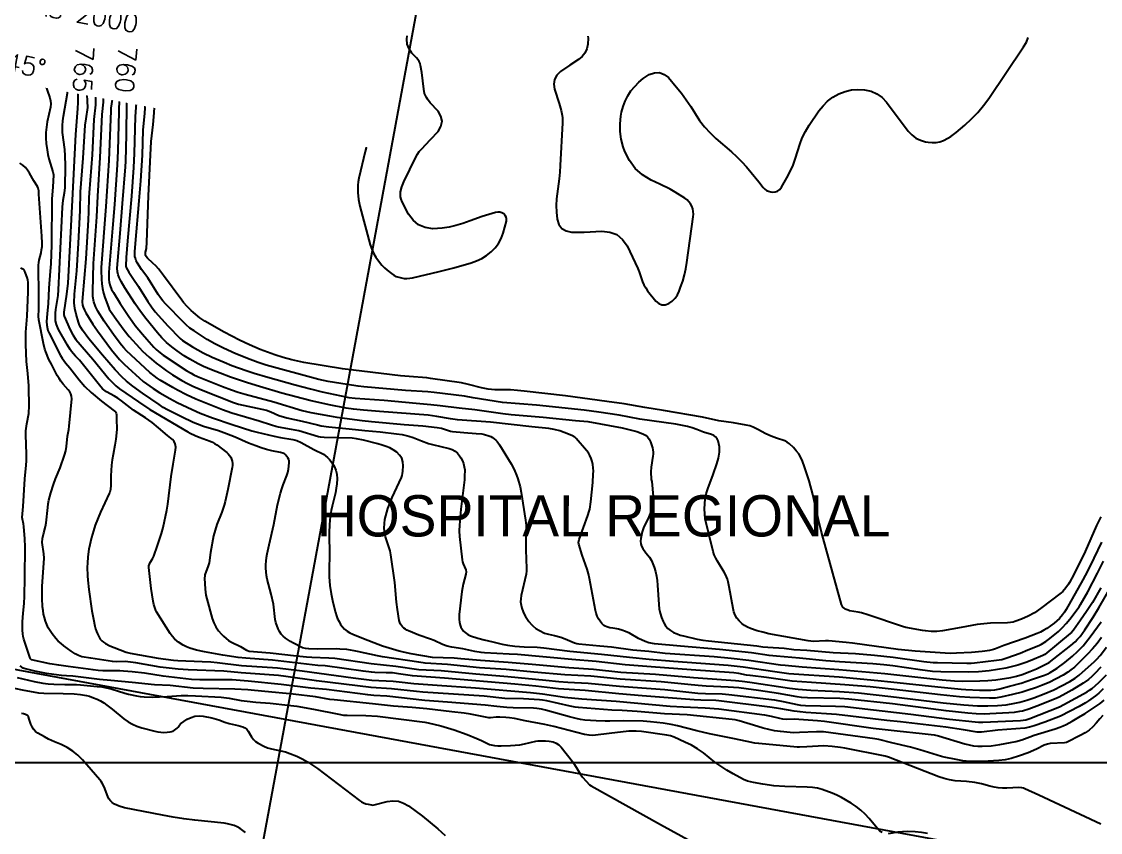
# Model space of a CAD drawing. Header units: centimetres. Extents: x 0 to 1311401, y -389375 to 85618.
# Drawn here: x 368922 to 380644, y -70840 to -62028 of the extents above; entities that cross this region are included whole.
import ezdxf

# ---------------------------------------------------------------- set-up
doc = ezdxf.new("R2010")
doc.units = ezdxf.units.CM
doc.header["$LTSCALE"] = 4
doc.linetypes.add('Contínua', pattern=[0])
for name, color, linetype in [('CANEVA', 252, 'Continuous'), ('CURVAS-INTERMEDIARIAS', 39, 'Continuous'), ('CURVAS-MESTRA', 34, 'Continuous'), ('LIMITE-L', 7, 'Continuous')]:
    doc.layers.add(name, color=color, linetype=linetype)
doc.layers.add('FOLHA', color=7, linetype='Continuous', lineweight=9)
doc.layers.add('textos', color=2, linetype='Continuous', lineweight=9)
doc.styles.add('EC_NOMES', font='GOTHIC.TTF')
doc.styles.add('Padrão', font='simplex.shx')
doc.styles.add('ROMANS', font='romans.shx')

msp = doc.modelspace()

# ---------------------------------------------------------------- linework, layer by layer
at = {"layer": 'CANEVA'}
msp.add_line((359448.449, -67330.225), (393383.191, -73597.854), dxfattribs=at)
at = {"layer": 'CURVAS-INTERMEDIARIAS'}
for points, elevation in [([(369040.538, -62169.053), (369057.823, -62229.821), (369081.53, -62320.134), (369094.953, -62380.858), (369113.372, -62493.546), (369120.972, -62530.757), (369130.553, -62567.502), (369174.012, -62702.327), (369228.4, -62856.776), (369236.826, -62889.406), (369239.017, -62923.033), (369236.799, -62956.991), (369201.838, -63117.801), (369192.456, -63176.443), (369186.78, -63235.272), (369186.7, -63294.364), (369190.335, -63353.646), (369199.258, -63421.779), (369208.139, -63471.48), (369219.898, -63520.577), (369262.172, -63660.99), (369266.01, -63676.486), (369267.761, -63692.245), (369262.233, -63827.367), (369252.821, -63955.752), (369245.947, -64453.691), (369239.265, -64659.484), (369234.492, -64739.104), (369219.482, -64927.265), (369209.594, -65092.412), (369199.809, -65204.329), (369194.83, -65289.121), (369196.407, -65329.202), (369203.779, -65367.263), (369208.616, -65383.875), (369222.019, -65415.844), (369344.082, -65657.466), (369361.616, -65688.028), (369397.948, -65735.613), (369448.178, -65791.197), (369548.286, -65920.34), (369610.133, -65993.029), (369678.919, -66059.206), (369788.888, -66154.556), (369852.955, -66200.189), (369940.969, -66270.251), (369949.868, -66283.033), (369955.032, -66301.004), (369954.616, -66370.422), (369957.299, -66435.022), (369956.531, -66460.856), (369947.468, -66567.545), (369936.863, -66633.136), (369917.671, -66731.944), (369907.979, -66789.961), (369900.344, -66848.205), (369895.801, -66906.767), (369893.308, -66965.535), (369891.401, -67067.881), (369887.182, -67114.158), (369880.619, -67144.203), (369875.504, -67158.673), (369781.038, -67361.144), (369723.428, -67502.681), (369702.542, -67561.163), (369681.004, -67636.4), (369654.589, -67762.85), (369642.296, -67846.636), (369637.362, -67914.065), (369636.556, -67959.311), (369638.384, -68051.207), (369641.144, -68100.517), (369651.969, -68198.738), (369685.965, -68431.057), (369702.176, -68521.841), (369717.947, -68598.06), (369725.494, -68627.213), (369734.663, -68655.764), (369746.278, -68683.419), (369763.555, -68717.897), (369777.671, -68739.092), (369793.853, -68758.205), (369813.138, -68774.183), (369834.482, -68788.067), (369881.207, -68810.937), (369929.315, -68830.707), (370058.976, -68880.56), (370100.707, -68891.561), (370408.127, -68947.226), (370572.716, -68968.422), (370619.422, -68972.133), (370885.071, -68981.347), (370977.192, -68986.21), (371046.063, -68992.606), (371313.442, -69025.429), (371701.487, -69052.881), (371969.688, -69085.481), (372524.392, -69158.592), (372726.955, -69183.863), (372958.098, -69195.633), (373024.284, -69202.029), (373182.485, -69220.881), (373437.966, -69240.642), (373854.286, -69269.475), (374450.681, -69319.182), (374582.071, -69333.061), (374819.63, -69368.809), (375009.986, -69388.612), (375382.085, -69415.207), (375970.183, -69466.371), (376110.917, -69475.317), (376349.681, -69486.822), (376499.347, -69497.286), (376995.697, -69562.477), (377065.329, -69575.622), (377158.941, -69599.57), (377190.537, -69605.193), (377238.669, -69608.701), (377323.65, -69607.056), (377366.945, -69608.495), (377570.46, -69623.392), (377646.008, -69630.352), (378175.067, -69706.885), (378435.742, -69738.035), (378708.146, -69766.151), (378836.349, -69781.043), (378886.059, -69791.318), (379172.191, -69877.297), (379218.534, -69889.009), (379265.27, -69897.934), (379312.618, -69902.666), (379360.371, -69904.604), (379456.044, -69899.613), (379503.509, -69893.451), (379550.785, -69885.46), (379726.635, -69850.46), (379791.4, -69834.206), (379820.172, -69824.338), (379875.956, -69800.02), (379923.885, -69782.349), (380152.919, -69714.007), (380204.68, -69696.659), (380238.874, -69683.333), (380271.915, -69667.362), (380336.21, -69631.643), (380409.009, -69589.063), (380477.588, -69546.503), (380641.365, -69438.207), (380685.109, -69404.561)], 76542.018), ([(380673.028, -69278.845), (380625.235, -69326.46), (380591.197, -69355.625), (380513.334, -69410.527), (380480.324, -69431.713), (380412.19, -69470.655), (380209.84, -69577.908), (380040.001, -69643.024), (379924.504, -69683.627), (379874.751, -69697.181), (379823.781, -69705.473), (379529.327, -69728.975), (379350.676, -69750.657), (379304.304, -69750.353), (379157.81, -69723.924), (378964.504, -69696.167), (378472.486, -69638.85), (378323.542, -69623.381), (377776.773, -69560.532), (377667.808, -69551.008), (377442.86, -69536.531), (377381.843, -69531.18), (377318.113, -69522.572), (377171.687, -69496.977), (377053.481, -69479.32), (376497.812, -69409.842), (376464.668, -69407.662), (376302.546, -69404.658), (376231.183, -69400.943), (375666.686, -69355.06), (375412.668, -69333.36), (375045.368, -69298.672), (374754.432, -69278.869), (374510.752, -69251.132), (374280.819, -69229.624), (373517.468, -69163.857), (373168.878, -69138.22), (373018.857, -69115.245), (372953.492, -69107.641), (372882.922, -69104.296), (372759.612, -69102.197), (372725.904, -69100.106), (372634.484, -69088.431), (372222.371, -69030.071), (372140.82, -69024.941), (371646.931, -68968.87), (371359.259, -68947.197), (371273.866, -68938.56), (371109.986, -68913.197), (370910.981, -68877.496), (370824.43, -68859.929), (370786.425, -68850.102), (370749.331, -68837.92), (370713.58, -68822.196), (370678.741, -68804.116), (370627.357, -68773.332), (370611.956, -68762.389), (370583.561, -68737.402), (370558.313, -68709.155), (370536.337, -68678.279), (370389.319, -68444.24), (370381.295, -68428.589), (370368.516, -68395.763), (370359.072, -68361.678), (370352.182, -68326.991), (370331.762, -68188.535), (370305.492, -67962.619), (370305.68, -67943.327), (370310.597, -67924.664), (370318.897, -67906.829), (370344.583, -67866.037), (370359.028, -67837.489), (370400.198, -67722.957), (370421.939, -67657.598), (370441.996, -67591.746), (370459.548, -67525.199), (370501.799, -67336.607), (370512.927, -67271.802), (370547.893, -66972.406), (370568.58, -66839.77), (370595.26, -66684.839), (370597.462, -66652.773), (370592.391, -66617.894), (370581.204, -66591.93), (370562.022, -66571.168), (370506.351, -66527.268), (370409.968, -66442.595), (370341.6, -66386.499), (370269.416, -66335.425), (370139.322, -66250.161), (370009.038, -66151.383), (369968.244, -66122.575), (369931.428, -66100.33), (369844.872, -66052.935), (369829.04, -66041.913), (369801.921, -66018.742), (369769.14, -65980.519), (369549.903, -65706.963), (369509.721, -65663.319), (369466.375, -65612.554), (369449.955, -65590.995), (369420.543, -65545.397), (369323.667, -65376.585), (369314.915, -65358.286), (369300.752, -65320.228), (369291.88, -65280.796), (369289.367, -65239.691), (369291.441, -65198.227), (369296.269, -65156.997), (369319.042, -65004.233), (369324.747, -64942.338), (369367.792, -64047.121), (369374.935, -63970.472), (369390.38, -63891.292), (369395.64, -63836.916), (369398.337, -63593.324), (369395.79, -63488.807), (369390.533, -63419.375), (369368.221, -63233.382), (369366.603, -63208.283), (369366.877, -63157.962), (369370.749, -63107.698), (369377.402, -63057.736), (369421.469, -62807.017), (369428.125, -62758.362), (369452.19, -62403.411), (369460.834, -62306.404), (369463.736, -62253.539), (369463.613, -62220.405), (369461.057, -62187.602), (369457.753, -62170.361)], 76442.354), ([(369575.739, -62170.731), (369575.37, -62187.544), (369571.218, -62246.239), (369548.128, -62436.941), (369542.281, -62518.035), (369533.106, -62722.07), (369533.414, -62908.621), (369531.484, -62973.452), (369508.264, -63256.602), (369473.559, -63968.002), (369423.083, -64870.472), (369411.515, -64991.82), (369380.301, -65185.845), (369380.721, -65211.007), (369385.885, -65229.089), (369450.722, -65379.862), (369479.568, -65434.396), (369512.184, -65483.007), (369695.056, -65698.29), (369871.176, -65909.529), (369907.712, -65948.881), (369946.836, -65987.221), (369987.053, -66020.737), (370192.53, -66162.145), (370316.468, -66242.714), (370727.015, -66486.741), (370754.195, -66501.511), (370807.281, -66525.829), (370852.901, -66544.36), (370971.513, -66587.753), (370996.338, -66599.088), (371020.152, -66612.273), (371042.553, -66627.732), (371150.78, -66710.507), (371167.862, -66726.178), (371182.758, -66743.423), (371194.382, -66763.012), (371203.831, -66784.176), (371209.599, -66806.727), (371212.952, -66829.451), (371212.695, -66852.41), (371210.004, -66875.537), (371162.645, -67113.405), (371134.608, -67242.819), (371124.054, -67282.291), (371098.217, -67359.845), (371045.078, -67495.113), (371023.93, -67554.632), (371009.122, -67616.041), (370974.871, -67799.786), (370960.495, -67909.335), (370949.757, -67944.375), (370914.166, -68039.729), (370911.616, -68051.836), (370910.371, -68076.629), (370917.25, -68198.242), (370925.392, -68260.394), (370934.004, -68301.237), (370994.579, -68515.743), (371012.081, -68562.941), (371033.982, -68607.556), (371062.484, -68648.262), (371095.378, -68686.364), (371116.531, -68707.318), (371143.449, -68731.303), (371171.781, -68753.228), (371202.266, -68772.054), (371299.534, -68820.384), (371364.874, -68860.11), (371376.982, -68864.85), (371396.042, -68868.988), (371624.428, -68887.84), (371907.829, -68921.22), (372018.558, -68932.226), (372074.827, -68935.686), (372259.582, -68941.422), (372326.032, -68947.32), (372721.171, -69005.727), (372989.98, -69034.649), (373239.634, -69068.232), (373481.739, -69082.057), (373857.081, -69118.422), (374207.052, -69146.625), (374617.805, -69186.835), (374758.372, -69199.095), (374856.318, -69205.621), (375077.093, -69216.51), (375419.925, -69251.431), (375564.779, -69262.983), (375910.076, -69287.08), (376270.171, -69325.879), (376354.016, -69330.226), (376534.464, -69335.025), (376605.163, -69340.147), (377101.61, -69400.258), (377195.401, -69416.213), (377348.356, -69450.139), (377385.935, -69456.512), (377438.44, -69459.439), (377766.806, -69466.392), (377865.397, -69472.663), (378584.616, -69555.737), (379005.514, -69608.402), (379283.315, -69639.015), (379319.547, -69641.318), (379367.943, -69641.146), (379775.45, -69623.97), (379804.505, -69621.35), (379833.18, -69616.065), (379877.749, -69600.946), (380198.038, -69476.031), (380246.106, -69451.514), (380499.521, -69311.095), (380527.303, -69294.345), (380553.712, -69275.486), (380625.615, -69212.349), (380711.529, -69127.354)], 76342.69), ([(369747.244, -62171.269), (369745.896, -62218.077), (369733.445, -62442.324), (369723.381, -62576.76), (369720.513, -62646.891), (369720.696, -62708.617), (369726.247, -62845.876), (369727.15, -62934.218), (369708.471, -63092.471), (369687.968, -63475.709), (369655.801, -63890.328), (369653.001, -63943.79), (369650.572, -64096.207), (369646.945, -64182.242), (369621.368, -64605.082), (369582.771, -65028.284), (369581.087, -65075.152), (369585.689, -65109.721), (369592.144, -65131.345), (369604.461, -65163.265), (369620.293, -65193.604), (369648.045, -65240.233), (369695.094, -65315.286), (369745.55, -65388.081), (369899.309, -65597.307), (369985.478, -65700.738), (370036.778, -65751.513), (370242.277, -65938.513), (370278.629, -65967.058), (370350.646, -66017.169), (370424.666, -66064.225), (370531.874, -66126.177), (370612.985, -66167.712), (370774.153, -66245.073), (370861.672, -66282.977), (370995.39, -66334.025), (371210.51, -66406.098), (371425.762, -66475.924), (371483.651, -66491.41), (371668.029, -66535.295), (371735.25, -66547.609), (371870.1, -66569.151), (371912.903, -66580.33), (371959.107, -66601.188), (372097.127, -66678.662), (372201.416, -66731.116), (372225.271, -66746.883), (372246.705, -66765.821), (372266.513, -66786.871), (372292.743, -66819.02), (372318.892, -66859.626), (372338.467, -66902.403), (372348.181, -66948.416), (372351.33, -66996.611), (372347.114, -67051.595), (372341.037, -67100.519), (372331.79, -67148.939), (372297.145, -67293.278), (372287.646, -67341.854), (372276.878, -67405.752), (372267.003, -67494.282), (372264.814, -67583.339), (372268.397, -67832.987), (372263.193, -67972.06), (372263.002, -68064.294), (372271.128, -68156.168), (372285.964, -68247.377), (372305.895, -68337.61), (372334.328, -68451.124), (372344.405, -68484.687), (372356.472, -68517.412), (372371.508, -68548.881), (372388.523, -68579.51), (372409.1, -68607.259), (372432.245, -68632.189), (372459.218, -68652.911), (372488.757, -68670.822), (372520.874, -68686.139), (372618.629, -68727.109), (372748.315, -68775.68), (372843.205, -68813.232), (373023.636, -68867.679), (373066.553, -68878.625), (373153.352, -68896.329), (373381.645, -68934.947), (373621.239, -68943.818), (373695.693, -68949.35), (373909.744, -68969.486), (374210.058, -68988.447), (374469.717, -69013.297), (374868.957, -69048.401), (375135.604, -69064.944), (375433.502, -69098.245), (375810.513, -69120.69), (376221.472, -69157.806), (376678.527, -69188.162), (376753.367, -69195.661), (376836.217, -69206.382), (377267.125, -69272.449), (377360.677, -69284.762), (377498.221, -69296.108), (377809.028, -69309.457), (378016.162, -69324.9), (378365.878, -69361.508), (378936.867, -69432.327), (379159.097, -69455.423), (379307.61, -69464.235), (379421.031, -69465.764), (379527.125, -69461.532), (379621.695, -69452.425), (379715.381, -69436.628), (379769.708, -69424.699), (379845.8, -69403.909), (379920.634, -69378.63), (380031.152, -69335.851), (380137.499, -69290.791), (380222.946, -69248.216), (380312.678, -69198.354), (380370.615, -69162.383), (380411.466, -69131.669), (380580.41, -68983.321), (380606.275, -68957.308), (380642.429, -68915.865), (380709.414, -68825.417)], 76143.362), ([(380657.18, -68722.082), (380610.217, -68785.833), (380559.679, -68846.714), (380505.198, -68904.089), (380395.376, -69012.297), (380362.06, -69043.146), (380323.12, -69074.761), (380290.184, -69098.617), (380238.489, -69131.028), (380164.693, -69171.326), (380086.109, -69209.777), (380005.602, -69243.991), (379950.884, -69264.179), (379848.454, -69298.783), (379795.444, -69314.988), (379688.116, -69342.86), (379560.736, -69371.853), (379499.786, -69379.964), (379438.245, -69381.894), (379225.32, -69374.534), (379112.348, -69366.783), (378906.949, -69345.346), (378404.874, -69286.405), (378141.308, -69258.674), (377867.104, -69235.475), (377506.356, -69212.609), (377294.561, -69195.737), (377014.312, -69156.919), (376837.562, -69136.486), (376797.028, -69130.256), (376716.479, -69114.761), (376660.481, -69107.256), (376197.575, -69074.39), (375764.387, -69039.046), (375480.244, -69018.846), (375166.886, -68982.547), (374901.193, -68962.106), (374311.18, -68907.973), (374219.313, -68901.738), (373952.235, -68888.136), (373916.214, -68884.189), (373846.293, -68873.16), (373717.372, -68846.186), (373598.886, -68827.901), (373546.084, -68815.989), (373497.129, -68799.103), (373406.738, -68756.23), (373366.059, -68738.602), (373240.211, -68695.483), (373127.38, -68649.6), (373109.388, -68640.997), (373092.214, -68631.146), (373076.282, -68619.406), (373061.161, -68606.397), (373048.426, -68591.498), (373037.837, -68575.465), (373030.466, -68557.705), (373025.249, -68538.813), (373005.533, -68417.504), (372996.026, -68336.513), (372976.262, -68124.488), (372935.152, -67825.109), (372926.457, -67780.054), (372920.201, -67758.011), (372877.328, -67629.233), (372869.415, -67597.174), (372864.045, -67564.844), (372862.51, -67532.109), (372865.108, -67481.498), (372870.567, -67439.869), (372878.225, -67398.736), (372889.19, -67358.357), (372902.351, -67318.484), (372948.855, -67199.768), (373048.98, -66984.599), (373056.377, -66962.219), (373061.071, -66939.107), (373063.966, -66915.53), (373067.715, -66855.179), (373063.676, -66812.677), (373052.183, -66773.663), (373029.537, -66739.887), (372999.436, -66709.598), (372960.003, -66683.575), (372922.085, -66662.352), (372882.173, -66645.18), (372840.919, -66630.72), (372793.202, -66617.011), (372637.137, -66576.876), (372562.129, -66561.725), (372512.538, -66555.86), (372211.255, -66549.936), (372170.337, -66546.443), (372150.226, -66542.505), (371935.355, -66477.644), (371856.049, -66460.138), (371712.072, -66434.621), (371685.078, -66428.388), (371638.354, -66414.569), (371503.496, -66369.696), (371208.018, -66283.886), (371104.625, -66249.02), (370868.581, -66155.133), (370816.829, -66132.927), (370714.749, -66085.3), (370614.679, -66033.594), (370565.548, -66006.085), (370427.337, -65924.106), (370393.819, -65902.824), (370361.458, -65879.831), (370315.227, -65842.326), (370111.291, -65655.483), (370063.309, -65607.865), (370032.204, -65572.972), (370008.237, -65543.329), (369928.824, -65438.44), (369818.123, -65283.513), (369749.817, -65176.926), (369724.316, -65126.396), (369706.974, -65072.518), (369697.535, -65016.563), (369695.806, -64988.281), (369695.574, -64959.85), (369705.258, -64657.032), (369740.027, -64149.306), (369750.193, -63927.394), (369776.62, -63506.484), (369799.13, -63037.916), (369812.561, -62905.389), (369813.605, -62859.731), (369811.183, -62645.172), (369833.476, -62171.539)], 76043.698), ([(369918.389, -62171.805), (369902.369, -62674.47), (369904.909, -62874.557), (369893.056, -62968.802), (369890.665, -62999.364), (369869.11, -63538.323), (369838.239, -64036.299), (369788.303, -64699.562), (369786.955, -64734.846), (369790.054, -64826.938), (369794.266, -64878.431), (369801.545, -64929.345), (369813.423, -64979.387), (369828.38, -65028.841), (369865.144, -65131.873), (369875.516, -65153.744), (369887.913, -65174.642), (369948.726, -65263.791), (370038.4, -65382.981), (370092.58, -65449.389), (370203.518, -65573.012), (370237.832, -65608.478), (370309.681, -65676.183), (370385.248, -65739.72), (370424.404, -65769.766), (370497.683, -65822.593), (370561.616, -65865.932), (370664.822, -65928.594), (370724.184, -65960.629), (370784.827, -65990.234), (370877.646, -66030.546), (371223.827, -66169.321), (371278.144, -66184.664), (371583.841, -66252.953), (371632.304, -66269.424), (371718.482, -66308.276), (371804.251, -66334.414), (371971.857, -66372.09), (372136.279, -66412.026), (372177.677, -66420.716), (372261.323, -66433.216), (372480.611, -66452.708), (372653.591, -66472.646), (372818.318, -66487.717), (372996.973, -66507.933), (373057.83, -66516.842), (373087.969, -66522.895), (373129.426, -66532.579), (373176.895, -66546.972), (373268.096, -66586.336), (373342.407, -66613.439), (373387.71, -66626.063), (373567.349, -66666.63), (373601.571, -66679.164), (373632.617, -66696.158), (373658.919, -66719.856), (373682.055, -66748.018), (373695.749, -66769.408), (373712.228, -66800.526), (373725.118, -66832.744), (373732.634, -66866.625), (373736.56, -66901.616), (373735.9, -66973.23), (373733.36, -67008.932), (373694.055, -67326.438), (373678.978, -67502.839), (373677.44, -67563.294), (373681.283, -67623.648), (373709.085, -67876.492), (373713.741, -67898.808), (373720.48, -67920.647), (373750.677, -67987.46), (373754.07, -68007.556), (373750.125, -68034.952), (373721.507, -68141.059), (373712.708, -68181.292), (373705.905, -68221.913), (373677.691, -68471.414), (373676.218, -68499.469), (373676.8, -68527.377), (373680.489, -68555.038), (373687.543, -68587.354), (373696.477, -68610.814), (373708.128, -68632.456), (373723.857, -68651.333), (373742.296, -68668.381), (373771.905, -68689.65), (373798.482, -68703.183), (373879.263, -68728.451), (373947.832, -68747.572), (374043.004, -68768.727), (374144.56, -68794.173), (374202.71, -68805.005), (374281.804, -68814.495), (374384.227, -68821.635), (374525.502, -68828.309), (374596.845, -68833.287), (374879.166, -68870.431), (375222.359, -68901.639), (375527.053, -68935.405), (375742.374, -68956.678), (376003.923, -68979.313), (376600.599, -69022.718), (376763.801, -69041.053), (377106.771, -69091.193), (377260.445, -69112.005), (377804.999, -69151.124), (378225.967, -69188.7), (378365.892, -69202.848), (378877.348, -69259.346), (379131.472, -69284.37), (379180.83, -69287.548), (379329.058, -69292.902), (379451.87, -69294.514), (379496.58, -69291.309), (379551.385, -69279.864), (379657.662, -69252.365), (379783.224, -69216.864), (379907.074, -69175.757), (380036.271, -69129.627), (380071.453, -69115.399), (380097.034, -69102.884), (380146.723, -69075.079), (380175.144, -69056.187), (380258.611, -68992.013), (380342.077, -68923.339), (380394.987, -68874.582), (380455.72, -68811.236), (380482.836, -68780.204), (380533.538, -68715.198), (380651.239, -68552.643)], 75944.034), ([(370210.645, -62172.721), (370204.137, -62243.22), (370198.984, -62453.957), (370193.915, -62571.945), (370157.258, -63058.231), (370145.763, -63460.959), (370138.912, -63614.931), (370115.468, -63925.363), (370073.076, -64411.036), (370059.691, -64591.773), (370054.673, -64681.494), (370058.598, -64702.55), (370088.584, -64752.449), (370129.842, -64816.389), (370192.872, -64906.374), (370295.556, -65070.796), (370333.983, -65127.231), (370375.347, -65181.542), (370441.768, -65259.535), (370510.252, -65333.328), (370644.637, -65471.914), (370671.205, -65494.608), (370778.273, -65561.926), (370896.224, -65627.058), (370994.775, -65674.642), (371122.09, -65731.004), (371208.331, -65765.56), (371362.429, -65818.974), (371450.359, -65848.227), (371597.556, -65893.242), (371895.566, -65976.59), (372063.035, -66020.879), (372189.46, -66050.776), (372393.255, -66095.987), (372479.436, -66112.817), (372547.22, -66120.38), (372861.079, -66143.545), (373207.806, -66175.7), (373370.359, -66188.99), (373470.136, -66202.007), (373675.505, -66225.688), (373846.256, -66242.499), (374150.967, -66286.271), (374240.173, -66297.092), (374591.219, -66326.224), (374939.639, -66364.529), (375075.513, -66375.972), (375448.212, -66441.738), (375607.159, -66484.645), (375671.559, -66507.131), (375699.877, -66522.435), (375724.072, -66541.68), (375742.06, -66566.823), (375755.906, -66595.894), (375776.422, -66661.729), (375781.683, -66684.005), (375784.85, -66706.42), (375784.865, -66729.055), (375782.785, -66751.839), (375762.411, -66871.206), (375759.43, -66920.6), (375763.981, -67003.676), (375769.544, -67026.017), (375786.105, -67190.8), (375787.154, -67233.571), (375784.021, -67275.721), (375774.637, -67316.93), (375761.071, -67357.508), (375730.538, -67429.645), (375702.192, -67482.868), (375679.831, -67530.021), (375665.142, -67573.553), (375649.941, -67647.407), (375647.907, -67675.429), (375650.005, -67702.644), (375658.306, -67728.653), (375670.741, -67753.845), (375704.175, -67801.644), (375745.41, -67849.628), (375757.372, -67866.624), (375767.052, -67885.003), (375794.028, -67958.275), (375808.4, -68005.685), (375820.117, -68053.639), (375827.844, -68102.397), (375832.931, -68151.68), (375845.984, -68363.935), (375851.576, -68411.356), (375860.591, -68457.919), (375874.741, -68503.181), (375892.303, -68547.582), (375899.411, -68562.983), (375919.301, -68595.663), (375943.027, -68624.359), (375972.54, -68647.079), (376005.901, -68665.809), (376045.609, -68682.497), (376079.558, -68695.132), (376114.433, -68704.898), (376264.377, -68739.646), (376324.521, -68751.322), (376385.254, -68759.691), (376909.673, -68813.992), (376977.976, -68823.192), (377029.534, -68828.175), (377206.705, -68838.651), (377313.796, -68850.971), (377452.619, -68859.341), (377741.094, -68883.413), (377982.778, -68897.433), (378188.146, -68914.536), (378393.027, -68937.023), (378727.08, -68983.529), (378826.102, -68992.625), (378875.773, -68994.766), (379194.095, -69000.512), (379241.276, -68999.892), (379276.526, -68997.038), (379514.221, -68969.386), (379571.915, -68959.641), (379628.15, -68943.585), (379771.592, -68891.775), (379855.881, -68857.773), (379973.246, -68808.323), (380005.548, -68793.218), (380051.598, -68765.967), (380094.782, -68734.366), (380188.771, -68656.295), (380232.442, -68614.811), (380273.368, -68570.691), (380310.961, -68523.706), (380411.782, -68387.79), (380429.007, -68362.026), (380506.333, -68224.972), (380613.72, -68021.735), (380678.64, -67892.424)], 75645.041), ([(380655.795, -67685.059), (380571.093, -67859.03), (380505.037, -68001.905), (380453.683, -68096.01), (380271.519, -68417.119), (380253.594, -68446.514), (380233.904, -68474.762), (380200.283, -68513.795), (380171.042, -68540.968), (380141.711, -68565.276), (380063.214, -68622.686), (380029.274, -68643.853), (379994.026, -68662.67), (379957.376, -68678.593), (379826.075, -68729.088), (379593.948, -68810.115), (379503.473, -68845.234), (379483.262, -68851.606), (379440.379, -68861.878), (379386.743, -68872.15), (379359.663, -68875.551), (379244.068, -68883.977), (379082.127, -68893.219), (379014.667, -68894.38), (378958.534, -68892.982), (378632.403, -68872.172), (378447.769, -68850.851), (377951.517, -68785.242), (377883.127, -68777.719), (377689.717, -68759.966), (377657.554, -68759.549), (377524.644, -68763.886), (377495.962, -68763.007), (377467.439, -68759.675), (377040.114, -68680.901), (376976.253, -68665.65), (376913.056, -68647.897), (376841.895, -68624.213), (376808.103, -68609.297), (376776.304, -68591.383), (376747.504, -68568.976), (376718.56, -68541.202), (376695.312, -68510.739), (376675.863, -68478.415), (376662.125, -68443.273), (376652.197, -68406.261), (376609.44, -68170.074), (376598.004, -68115.442), (376590.687, -68088.713), (376581.63, -68062.685), (376569.984, -68037.721), (376556.607, -68013.46), (376482.096, -67892.125), (376463.719, -67858.944), (376448.045, -67824.621), (376436.661, -67788.637), (376349.145, -67432.84), (376343.67, -67322.331), (376344.645, -67267.559), (376349.932, -67213.472), (376361.689, -67160.408), (376377.758, -67108.029), (376435.828, -66952.317), (376476.873, -66833.525), (376493.558, -66772.655), (376504.198, -66707.75), (376505.603, -66677.807), (376504.424, -66648.137), (376499.371, -66618.866), (376490.354, -66585.762), (376478.307, -66562.254), (376462.855, -66542.262), (376442.308, -66527.572), (376418.366, -66516.4), (376331.71, -66490.341), (376257.718, -66460.418), (376208.113, -66442.5), (376157.249, -66428.544), (376119.876, -66420.284), (376030.144, -66404.795), (375640.816, -66350.705), (375413.911, -66305.837), (375194.665, -66271.464), (375033.557, -66251.61), (374516.051, -66198.19), (374147.656, -66167.344), (373828.063, -66118.431), (373733.334, -66099.05), (373405.651, -66060.247), (373334.75, -66053.588), (373095.003, -66036.327), (372639.739, -65999.126), (372580.113, -65992.116), (372460.948, -65973.614), (372254.216, -65938.978), (372153.506, -65918.726), (371581.243, -65761.19), (371494.048, -65733.775), (371405.479, -65700.846), (371250.028, -65637.858), (371115.713, -65577.639), (371023.633, -65530.856), (370939.457, -65483.14), (370796.154, -65390.704), (370751.711, -65358.83), (370709.921, -65323.565), (370683.774, -65298.152), (370487.775, -65096.812), (370458.654, -65064.728), (370431.852, -65030.68), (370406.886, -64995.198), (370292.33, -64813.238), (370226.697, -64723.239), (370181.034, -64653.904), (370167.447, -64628.368), (370158.36, -64600.906), (370154.267, -64582.242), (370151.995, -64562.333), (370152.086, -64532.097), (370158.874, -64439.926), (370200.857, -63975.178), (370217.413, -63760.698), (370234.439, -63480.631), (370245.134, -63206.905), (370261.388, -63023.038), (370297.832, -62513.707), (370299.728, -62334.323), (370301.854, -62283.027), (370311.637, -62173.038)], 75545.377), ([(380648.428, -67410.52), (380602.858, -67505.197), (380478.06, -67787.392), (380354.421, -68037.957), (380309.744, -68122.856), (380297.348, -68143.33), (380268.981, -68183.931), (380236.506, -68220.986), (380218.291, -68237.517), (379994.446, -68407.316), (379928.107, -68452.234), (379858.696, -68491.559), (379785.204, -68522.579), (379715.271, -68547.446), (379695.656, -68553.614), (379665.496, -68560.023), (379634.813, -68562.737), (379449.675, -68567.198), (379376.393, -68572.443), (379303.628, -68582.405), (379131.951, -68614.182), (378927.986, -68648.692), (378866.23, -68655.681), (378804.081, -68655.908), (378741.992, -68650.592), (378711.161, -68646.205), (378530.52, -68613.804), (378492.765, -68602.625), (378117.987, -68473.984), (378047.182, -68453.852), (378011.181, -68446.291), (377919.024, -68430.871), (377902.767, -68426.429), (377871.735, -68413.086), (377858.402, -68403.621), (377847.067, -68392.558), (377838.731, -68379.089), (377832.394, -68364.014), (377615.057, -67576.752), (377582.188, -67444.461), (377518.136, -67169.263), (377478.088, -67017.727), (377429.109, -66868.838), (377406.764, -66807.144), (377388.478, -66766.004), (377366.711, -66727.14), (377339.718, -66691.709), (377309.254, -66658.555), (377265.114, -66616.866), (377241.185, -66598.592), (377213.983, -66585.693), (377125.309, -66556.464), (377066.699, -66534.623), (377010.432, -66507.284), (376923.349, -66460.056), (376870.441, -66435.487), (376833.886, -66422.583), (376796.125, -66413.795), (376656.814, -66390.446), (376498.784, -66368.86), (376319.011, -66328.248), (375896.241, -66253.67), (375694.83, -66222.714), (375467.995, -66182.622), (375280.559, -66155.625), (374832.809, -66096.288), (374381.89, -66043.136), (374309.132, -66036.438), (374236.191, -66031.884), (374064.391, -66028.653), (373990.729, -66023.065), (373918.054, -66010.098), (373777.655, -65972.836), (373702.166, -65955.843), (373366.999, -65905.817), (373326.574, -65901.411), (373135.303, -65886.668), (373039.873, -65877.059), (372408.526, -65803.961), (371987.384, -65733.576), (371859.388, -65705.325), (371765.475, -65679.385), (371672.87, -65648.994), (371513.745, -65590.476), (371398.718, -65542.049), (371291.696, -65490.56), (371124.747, -65402.189), (370914.07, -65282.461), (370859.95, -65246.844), (370788.795, -65189.706), (370766.066, -65169.546), (370722.438, -65126.4), (370681.649, -65080.557), (370662.398, -65056.66), (370463.162, -64787.355), (370408.918, -64717.287), (370379.809, -64683.989), (370348.382, -64652.867), (370291.332, -64600.301), (370274.786, -64580.573), (370269.685, -64569.121), (370268.473, -64549.073), (370270.027, -64533.742), (370278.351, -64496.138), (370281.754, -64425.143), (370299.837, -63920.73), (370330.875, -63331.53), (370352.829, -63147.966), (370363.34, -63020.433), (370389.252, -62611.043), (370394.218, -62489.935), (370392.75, -62409.425), (370394.177, -62353.41), (370410.33, -62173.347)], 75445.713), ([(371770.374, -62177.611), (371932.543, -62274.951), (372056.833, -62358.444), (372237.456, -62486.09), (372308.769, -62541.058), (372376.7, -62599.627), (372439.566, -62663.616), (372499.039, -62731.214), (372734.102, -63021.812), (372753.688, -63052.844), (372765.526, -63087.574), (372767.622, -63105.697), (372767.442, -63123.572), (372763.881, -63141.097), (372758.053, -63158.385), (372705.204, -63280.176), (372685.598, -63333.209), (372669.12, -63387.307), (372654.713, -63442.101), (372587.897, -63730.222), (372580.849, -63768.436), (372576.139, -63806.829), (372574.918, -63845.492), (372576.044, -63884.334), (372582.467, -63962.212), (372588.537, -63999.312), (372597.133, -64035.906), (372710.646, -64453.048), (372726.561, -64500.277), (372745.959, -64545.768), (372770.581, -64588.656), (372798.685, -64629.816), (372836.99, -64676.539), (372864.264, -64705.343), (372893.893, -64731.713), (372940.435, -64767.593), (372965.978, -64783.651), (372992.575, -64797.3), (373020.731, -64807.335), (373049.921, -64814.956), (373079.899, -64818.749), (373109.831, -64820.051), (373139.685, -64817.599), (373169.485, -64812.644), (373460.282, -64745.291), (373617.504, -64705.847), (373807.669, -64650.029), (373866.082, -64628.051), (373922.185, -64601.786), (373974.783, -64569.095), (374025.072, -64532.117), (374068.421, -64488.537), (374105.45, -64440.931), (374133.002, -64387.288), (374154.238, -64329.599), (374189.447, -64196.31), (374190.97, -64173.636), (374187.642, -64152.691), (374177.015, -64134.34), (374161.53, -64117.706), (374140.491, -64106.614), (374118.746, -64099.73), (374095.955, -64099.169), (374072.446, -64102.824), (373926.164, -64148.555), (373797.618, -64192.362), (373715.166, -64222.569), (373641.466, -64245.828), (373566.789, -64263.839), (373490.647, -64273.978), (373389.305, -64279.148), (373308.022, -64265.707), (373235.713, -64237.372), (373176.855, -64186.691), (373126.98, -64121.119), (373057.285, -63985.674), (373047.099, -63959.884), (373040.399, -63933.552), (373038.941, -63906.435), (373040.978, -63878.778), (373054.603, -63823.83), (373075.818, -63771.357), (373207.632, -63501.829), (373224.822, -63470.818), (373243.96, -63441.222), (373266.033, -63413.738), (373365.268, -63311.38), (373448.654, -63222.289), (373478.844, -63167.319), (373491.635, -63112.439), (373478.34, -63057.666), (373447.658, -63002.977), (373360.977, -62910.438), (373332.863, -62872.793), (373320.368, -62852.81), (373309.98, -62831.848), (373301.424, -62810.292), (373291.669, -62764.778), (373271.39, -62580.123), (373258.427, -62507.361), (373251.242, -62484.254), (373241.776, -62462.358), (373228.893, -62442.283), (373213.716, -62423.436), (373163.483, -62370.557), (373131.783, -62323.737), (373111.126, -62274.253), (373107.033, -62220.796), (373111.861, -62181.816)], 75346.049), ([(375075.566, -62187.972), (375079.329, -62210.321), (375074.296, -62274.498), (375062.823, -62324.767), (375043.378, -62370.178), (375011.953, -62408.299), (374972.556, -62441.563), (374880.281, -62500.694), (374777.301, -62571.419), (374739.322, -62611.877), (374713.832, -62656.547), (374707.061, -62707.532), (374712.758, -62762.725), (374761.549, -62917.629), (374783.318, -62995.118), (374794.439, -63047.503), (374797.824, -63073.901), (374799.012, -63100.502), (374798.739, -63127.218), (374774.693, -63591.54), (374769.757, -63664.684), (374763.311, -63737.672), (374735.852, -63956.471), (374731.649, -64028.12), (374733.437, -64099.871), (374739.797, -64176.501), (374760.584, -64232.251), (374791.913, -64276.196), (374839.08, -64302.431), (374896.799, -64316.861), (375036.685, -64315.526), (375228.367, -64305.048), (375314.138, -64315.538), (375390.024, -64342.943), (375451.051, -64395.707), (375502.188, -64465.363), (375618.591, -64713.268), (375632.85, -64748.394), (375669.251, -64855.91), (375684.319, -64890.111), (375703.246, -64922.35), (375724.748, -64953.27), (375814.397, -65067.377), (375845.776, -65092.287), (375879.133, -65106.758), (375915.474, -65105.565), (375953.796, -65093.924), (375990.507, -65066.914), (376022.478, -65035.938), (376047.359, -64999.01), (376067.488, -64958.124), (376083.275, -64915.119), (376105.214, -64848.905), (376124.286, -64781.969), (376139.058, -64713.955), (376150.96, -64645.229), (376220.328, -64151.677), (376221.988, -64122.055), (376220.465, -64092.879), (376214.15, -64064.348), (376204.643, -64036.252), (376190.485, -64010.296), (376173.693, -63986.58), (376152.971, -63966.202), (376129.627, -63948.056), (376022.316, -63880.734), (375968.313, -63849.699), (375856.952, -63793.77), (375762.12, -63750.249), (375669.273, -63692.854), (375588.975, -63623.984), (375527.496, -63537.884), (375478.578, -63440.299), (375460.049, -63388.128), (375438.159, -63306.248), (375425.101, -63223.689), (375425.265, -63140.106), (375434.252, -63055.831), (375442.351, -63012.916), (375458.394, -62951.349), (375479.663, -62892.056), (375508.769, -62836.206), (375543.099, -62782.629), (375584.032, -62733.585), (375628.217, -62688.061), (375677.269, -62647.844), (375740.181, -62604.583), (375797.448, -62585.404), (375852.247, -62581.954), (375903.329, -62602.081), (375951.934, -62637.926), (376035.422, -62736.281), (376091.403, -62805.94), (376144.794, -62877.442), (376194.273, -62951.688), (376241.151, -63027.774), (376289.567, -63102.341), (376342.541, -63173.137), (376402.341, -63238.252), (376466.699, -63299.597), (376633.954, -63443.656), (376691.783, -63496.285), (376747.563, -63550.898), (376800.272, -63608.48), (376850.943, -63668.038), (376932.877, -63770.139), (376979.879, -63831.623), (376996.929, -63849.438), (377015.945, -63863.855), (377037.91, -63873.172), (377061.84, -63879.092), (377078.139, -63880.997), (377108.829, -63878.852), (377136.43, -63870.602), (377159.385, -63853.213), (377179.26, -63829.722), (377236.78, -63728.294), (377272.71, -63658.543), (377304.754, -63587.222), (377330.975, -63513.57), (377376.465, -63363.633), (377404.498, -63291.096), (377439.868, -63221.849), (377480.128, -63154.773), (377584.78, -62999.324), (377630.081, -62942.706), (377680.433, -62891.996), (377738.343, -62850.132), (377801.296, -62814.165), (377869.286, -62789.122), (377938.543, -62771.863), (378009.699, -62766.276), (378082.113, -62768.472), (378152.803, -62785.602), (378216.42, -62812.382), (378271.567, -62853.905), (378321.069, -62905.25), (378554.252, -63217.716), (378593.589, -63259.461), (378637.338, -63294.105), (378687.736, -63318.099), (378742.546, -63335.002), (378772.154, -63340.521), (378815.344, -63344.394), (378857.863, -63343.004), (378899.379, -63333.716), (378940.215, -63319.164), (378985.704, -63296.208), (379018.051, -63277.189), (379048.751, -63255.617), (379078.358, -63232.332), (379170.543, -63153.603), (379242.435, -63087.018), (379310.434, -63016.926), (379372.577, -62941.608), (379430.824, -62862.803), (379810.062, -62303.931), (379839.961, -62250.59), (379860.098, -62202.971)], 75346.049), ([(369996.735, -62598.799), (369982.089, -62868.4), (369967.287, -63432.475), (369961.163, -63585.203), (369930.941, -64015.901), (369908.763, -64271.899), (369870.634, -64751.447), (369868.572, -64807.994), (369868.978, -64826.869), (369873.385, -64864.19), (369883.506, -64900.315), (369899.968, -64938.99), (369919.541, -64973.71), (369994.471, -65090.743), (370088.886, -65235.294), (370122.957, -65284.914), (370157.797, -65330.865), (370235.693, -65424.761), (370283.848, -65481.371), (370360.784, -65567.296), (370383.932, -65591.172), (370408.569, -65613.509), (370461.738, -65653.45), (370718.735, -65823.317), (370764.128, -65850.927), (370793.919, -65866.595), (370834.93, -65884.841), (371106.758, -65993.668), (371201.607, -66030.29), (371275.96, -66056.398), (371351.411, -66079.029), (371662.495, -66162.319), (371972.02, -66253.997), (372065.916, -66275.586), (372269.693, -66313.213), (372349.294, -66326.709), (372429.213, -66338.095), (372624.448, -66363.695), (372724.037, -66374.872), (373078.131, -66406.817), (373281.903, -66422.743), (373437.649, -66438.04), (373483.423, -66447.234), (373529.062, -66460.731), (373582.692, -66479.352), (373604.624, -66484.457), (373728.463, -66495.654), (373861.962, -66503.274), (373923.188, -66510.021), (373953.205, -66516.731), (373998.589, -66530.232), (374019.357, -66538.729), (374039, -66549.036), (374056.958, -66562.052), (374073.811, -66576.871), (374089.124, -66593.614), (374116.759, -66629.407), (374240.613, -66835.27), (374262.265, -66874.538), (374282.039, -66914.646), (374299.016, -66956.021), (374314.133, -66998.238), (374340.088, -67084.284), (374351.54, -67144.432), (374398.951, -67446.677), (374404.956, -67503.498), (374405.684, -67532.041), (374402.664, -67646.616), (374401.741, -67776.559), (374404.049, -67864.866), (374409.817, -67978.338), (374409.147, -67997.004), (374403.68, -68034.011), (374351.004, -68266.589), (374346.025, -68301.233), (374344.753, -68335.72), (374349.021, -68369.954), (374356.997, -68404.031), (374371.269, -68444.187), (374382.708, -68469.995), (374396.447, -68494.657), (374432.189, -68546.532), (374461.034, -68580.389), (374476.541, -68596.409), (374510.547, -68624.703), (374548.619, -68647.231), (374603.782, -68673.139), (374645.836, -68686.835), (374711.277, -68700.391), (374782.218, -68719.179), (374828.178, -68735.654), (374930.524, -68780.361), (374954.109, -68786.774), (374978.278, -68790.579), (375205.36, -68813.964), (375333.031, -68823.345), (375563.49, -68854.407), (375738.119, -68872.218), (375916.077, -68892.427), (376449.068, -68929.177), (376631.324, -68945.975), (376823.576, -68967.254), (377166.904, -69017.378), (377217.803, -69023.627), (377402.27, -69039.373), (377802.949, -69069.594), (378303.056, -69111.977), (378694.174, -69157.854), (378924.881, -69180.874), (379057.649, -69191.794), (379143.259, -69195.363), (379333.631, -69193.846), (379420.991, -69190.187), (379508.015, -69181.49), (379670.33, -69155.352), (379732.156, -69141.454), (379792.727, -69122.936), (379878.955, -69090.234), (379948.604, -69060.977), (380044.478, -69016.658), (380086.417, -68992.895), (380138.648, -68955.384), (380321.284, -68807.973), (380368.146, -68769.248), (380396.677, -68741.802), (380423.644, -68710.702), (380475.636, -68638.931), (380565.048, -68501.079), (380628.631, -68399.088), (380780.388, -68136.213)], 75844.37), ([(380669.772, -69569.361), (380636.684, -69605.897), (380599.2, -69652.071), (380562.605, -69691.568), (380523.141, -69727.444), (380479.356, -69757.911), (380432.689, -69784.774), (380273.929, -69862.507), (380255.24, -69867.113), (380098.871, -69874.779), (380069.124, -69879.339), (380031.347, -69893.351), (379951.375, -69934.819), (379860.684, -69976.598), (379766.305, -70009.203), (379675.987, -70035.13), (379608.681, -70050.275), (379540.366, -70059.468), (379365.497, -70069.454), (379292.618, -70070.709), (379219.996, -70068.374), (379147.741, -70060.653), (379075.745, -70049.332), (378946.867, -70023.826), (378917.987, -70016.283), (378681.946, -69943.671), (378580.885, -69915.002), (378376.339, -69866.885), (378236.689, -69830.451), (378191.879, -69821.637), (377636.707, -69748.318), (377605.492, -69746.444), (377558.59, -69746.376), (377375.729, -69755.848), (377313.467, -69757.453), (377272.067, -69755.635), (377167.006, -69743.791), (377104.557, -69734.669), (377042.601, -69723.205), (376981.404, -69708.234), (376920.703, -69690.911), (376719.38, -69627.812), (376674.544, -69617.22), (376644.767, -69612.501), (376154.01, -69562.684), (375908.078, -69549.713), (375610.092, -69525.669), (375448.979, -69516.05), (375334.148, -69510.956), (374973.221, -69483.628), (374936.93, -69478.952), (374882.954, -69469.114), (374630.417, -69409.489), (374581.24, -69401.267), (374548.209, -69397.711), (374376.652, -69388.666), (374174.059, -69383.426), (373949.443, -69358.481), (373282.974, -69316.851), (373212.47, -69310.458), (372941.428, -69278.478), (372722.411, -69266.85), (372126.36, -69191.798), (371795.292, -69146.3), (371712.2, -69136.456), (371307.406, -69107.005), (371119.125, -69089.521), (370733.966, -69075.028), (370622.525, -69066.729), (370428.79, -69043.159), (370163.996, -68997.161), (370078.049, -68985.159), (370047.149, -68983.394), (369952.848, -68986.166), (369910.852, -68983.73), (369674.235, -68947.984), (369578.711, -68930.493), (369539.379, -68918.191), (369502.941, -68899.218), (369461.029, -68868.785), (369382.479, -68811.629), (369351.199, -68786.899), (369321.509, -68760.528), (369294.2, -68731.697), (369254.74, -68683.484), (369232.151, -68650.934), (369211.932, -68617.129), (369195.286, -68581.43), (369181.022, -68544.468), (369170.092, -68506.248), (369161.138, -68467.642), (369155.145, -68428.478), (369151.131, -68388.92), (369145.989, -68294.83), (369145.162, -68252.333), (369147.728, -68167.328), (369167.17, -67861.336), (369165.124, -67812.432), (369146.599, -67688.85), (369150.624, -67646.317), (369162.97, -67583.035), (369180.895, -67516.059), (369190.05, -67475.051), (369206.937, -67309.484), (369212.36, -67268.821), (369219.384, -67228.484), (369228.83, -67188.644), (369239.888, -67149.133), (369268.978, -67057.971), (369291.659, -66998.167), (369340.659, -66879.872), (369390.326, -66738.926), (369402.978, -66694.074), (369410.055, -66648.02), (369421.489, -66533.377), (369435.077, -66460.523), (369439.799, -66423.764), (369467.387, -66126.564), (369466.29, -66100.405), (369458.59, -66075.369), (369445.723, -66052.074), (369429.419, -66031.043), (369373.433, -65967.828), (369350.257, -65937.855), (369329.083, -65906.479), (369310.381, -65873.572), (369247.005, -65751.649), (369218.979, -65702.446), (369185.076, -65616.96), (369175.707, -65587.845), (369161.278, -65528.343), (369110.921, -65268.88), (369106.8, -65228.694), (369109.003, -65156.241), (369109.337, -64954.637), (369106.825, -64735.794), (369107.601, -64675.128), (369109.977, -64648.212), (369114.452, -64621.573), (369133.447, -64542.268), (369140.103, -64507.711), (369144.421, -64472.864), (369145.643, -64437.769), (369143.288, -64361.951), (369109.386, -63903.487), (369108.887, -63867.01), (369103.34, -63839.259), (369096.096, -63822.07), (369056.021, -63758.916), (369008.844, -63676.106), (368987.444, -63644.414), (368963.249, -63615.459), (368934.875, -63590.577), (368903.706, -63568.432)], 76641.682), ([(378271.367, -70842.62), (378251.904, -70828.424), (378199.483, -70772.03), (378132.732, -70690.5), (378089.077, -70642.343), (378042.387, -70597.72), (377991.162, -70558.391), (377936.912, -70522.598), (377830.332, -70462.079), (377779.992, -70436.778), (377728.35, -70414.247), (377621.762, -70373.906), (377568.748, -70358.641), (377541.601, -70353.952), (377514.142, -70350.735), (377458.706, -70347.266), (377214.497, -70341.1), (377094.735, -70333.788), (376975.913, -70317.213), (376873.503, -70298.643), (376810.902, -70282.986), (376766.575, -70264.097), (376652.878, -70203.257), (376584.625, -70163.823), (376518.303, -70121.564), (376454.868, -70075.085), (376331.124, -69976.897), (376267.263, -69932.396), (376199.841, -69893.512), (376130.033, -69858.382), (376012.522, -69805.412), (375972.901, -69791.162), (375931.622, -69782.159), (375657.744, -69745.288), (375599.278, -69739.891), (375560.234, -69738.984), (375521.265, -69741.506), (375305.78, -69764.969), (375159.365, -69783.706), (375124.717, -69785.608), (375090.005, -69784.345), (375038.715, -69775.875), (374703.654, -69690.873), (374606.6, -69668.599), (374393.657, -69627.648), (374279.311, -69603.853), (374222.024, -69595.259), (374183.6, -69591.486), (374120.427, -69588.149), (374078.336, -69588.696), (374017.339, -69593.22), (373998.469, -69593.161), (373799.263, -69556.743), (373732.653, -69546.001), (373598.846, -69528.362), (373323.92, -69498.533), (373166.621, -69484.237), (372964.286, -69469.589), (372733.616, -69442.41), (372317.553, -69400.115), (372273.188, -69394.597), (372115.938, -69368.016), (371872.565, -69339.545), (371564.812, -69307.302), (371379.049, -69292.482), (371238.944, -69283.642), (370896.162, -69275.779), (370785.365, -69270.792), (370538.44, -69244.381), (370367.387, -69237.386), (370122.755, -69211.125), (369893.682, -69190.941), (369769.126, -69178.415), (369479.475, -69143.424), (369410.895, -69140.224), (369357.255, -69135.425), (369191.33, -69111.752), (369066.21, -69087.132), (368949.399, -69059.943), (368938.096, -69054.582), (368906.539, -69028.058)], 76841.011), ([(368873.867, -69157.325), (369058.533, -69199.703), (369151.948, -69217.807), (369212.503, -69225.495), (369273.268, -69230.901), (369393.581, -69233.967), (369517.293, -69233.668), (369562.313, -69235.314), (369742.431, -69252.821), (369794.538, -69259.496), (369846.248, -69268.763), (369897.332, -69280.874), (370043.951, -69327.372), (370085.415, -69338.831), (370169.638, -69356.546), (370212.247, -69362.52), (370254.978, -69366.845), (370340.921, -69368.884), (370502.441, -69364.166), (370656.848, -69353.959), (370728.39, -69352.264), (370810.43, -69354.636), (371091.386, -69370.194), (371178.418, -69380.826), (371307.246, -69405.451), (371371.682, -69415.122), (371469.005, -69425.071), (371622.159, -69436.625), (371814.142, -69457.114), (371911.507, -69469.411), (372093.598, -69499.891), (372370.005, -69556.324), (372421.83, -69564.639), (372461.065, -69567.092), (372663.996, -69570.995), (372789.821, -69578.242), (373304.875, -69641.983), (373338.405, -69647.669), (373477.591, -69683.653), (373621.572, -69725.944), (373762.546, -69777.38), (373868.664, -69819.986), (373920.733, -69842.292), (374005.965, -69883.301), (374023.153, -69889.394), (374059.099, -69896.266), (374096.058, -69898.593), (374133.096, -69898.623), (374234.466, -69895.545), (374285.595, -69892.32), (374336.423, -69886.88), (374386.777, -69878.14), (374510.962, -69849.489), (374536.873, -69845.448), (374563.029, -69843.488), (374613.887, -69843.375), (374656.003, -69847.353), (374697.057, -69857.52), (374729.758, -69871.039), (374759.408, -69889.286), (374784.079, -69913.859), (374906.796, -70069.627), (374930.229, -70102.383), (374999.58, -70213.572), (375016.838, -70238.054), (375056.1, -70283.382), (375093.72, -70321.364), (375110.042, -70333.52), (375863.767, -70755.405), (376314.558, -71000.54)], 76940.675), ([(368789.736, -69260.761), (368929.771, -69289.514), (369106.38, -69323.004), (369163.622, -69328.165), (369375.547, -69331.611), (369494.382, -69333.573), (369561.006, -69340.01), (369626.622, -69350.974), (369658.64, -69359.796), (369705.196, -69375.895), (369743.09, -69392.086), (369779.8, -69410.41), (369814.737, -69431.913), (369848.501, -69455.541), (369906.761, -69500.73), (370034.323, -69604.154), (370079.042, -69636.727), (370125.97, -69665.026), (370176.216, -69686.884), (370228.683, -69704.449), (370368.5, -69741.137), (370401.978, -69747.98), (370435.642, -69752.342), (370469.583, -69753.007), (370503.708, -69751.191), (370536.412, -69747.634), (370553.624, -69744.103), (370569.972, -69738.619), (370585.026, -69730.201), (370612.94, -69707.637), (370624.935, -69694.934), (370639.193, -69672.99), (370650.695, -69660.267), (370722.674, -69610.937), (370763.76, -69590.036), (370806.237, -69576.142), (370850.796, -69572.767), (370896.756, -69576.401), (370989.986, -69596.438), (371066.016, -69618.345), (371131.128, -69641.803), (371178.38, -69656.825), (371275.495, -69676.9), (371326.341, -69692.929), (371349.121, -69704.637), (371369.205, -69719.251), (371385.208, -69738.24), (371421.114, -69802.672), (371440.635, -69828.899), (371464.715, -69851.012), (371491.825, -69870.39), (371552.963, -69902.854), (371594.779, -69920.256), (371638.278, -69932.821), (371740.876, -69953.006), (371789.39, -69965.088), (371836.785, -69981.038), (371912.302, -70012.418), (371971.621, -70041.343), (372029.381, -70072.889), (372084.811, -70108.383), (372138.681, -70146.508), (372594.145, -70493.319), (372615.617, -70507.44), (372638.048, -70519.448), (372661.907, -70528.273), (372686.713, -70534.993), (372723.116, -70542.193), (372737.789, -70543.464), (372752.385, -70541.538), (372894.436, -70505.161), (372956.336, -70498.107), (373016.174, -70501.609), (373072.903, -70520.965), (373127.56, -70550.874), (373278.828, -70665.375), (373362.349, -70732.277), (373443.764, -70801.739), (373523.762, -70872.895)], 77040.339), ([(371355.797, -70841.25), (371327.426, -70817.727), (371297.392, -70797.007), (371264.861, -70780.479), (371230.657, -70766.753), (371158.814, -70747.636), (371122.237, -70741.215), (370804.553, -70707.046), (370686.669, -70691.537), (370569.264, -70672.721), (370452.185, -70651.705), (370039.164, -70571.59), (369983.599, -70556.311), (369931.04, -70532.708), (369907.936, -70516.664), (369887.756, -70498.069), (369871.953, -70475.64), (369859.056, -70450.647), (369818.248, -70346.301), (369798.238, -70306.21), (369785.669, -70287.724), (369771.832, -70270.016), (369584.11, -70053.168), (369532.714, -70001.595), (369477.395, -69955.46), (369416.206, -69917.453), (369351.108, -69884.865), (369279.019, -69854.24), (369216.248, -69825.184), (369172.112, -69802.124), (369100.045, -69761.175), (369074.329, -69741.882), (369052.279, -69719.688), (369035.76, -69693.124), (369022.909, -69663.659), (369005.773, -69608.279), (368995.732, -69584.067), (368985.88, -69570.622), (368966.353, -69559.192), (368944.198, -69551.785), (368921.201, -69547.731)], 77140.003), ([(378765.643, -70852.091), (378699.946, -70839.866), (378632.926, -70832.94), (378545.552, -70831.073), (378493.79, -70832.955), (378442.274, -70838.278), (378338.997, -70855.354)], 76841.011)]:
    msp.add_lwpolyline(points, dxfattribs=dict(at, elevation=elevation))
at = {"layer": 'CURVAS-MESTRA'}
for points, elevation in [([(380649.642, -69044.563), (380583.482, -69114.63), (380549.972, -69147.136), (380514.232, -69177.173), (380457.179, -69217.796), (380332.971, -69293.763), (380268.545, -69331.069), (380194.147, -69370.668), (380146.87, -69392.22), (379954.519, -69469.039), (379865.769, -69501.843), (379797.586, -69520.911), (379764.049, -69527.609), (379706.889, -69536.217), (379649.3, -69541.056), (379441.757, -69551.696), (379382.541, -69553.438), (379293.695, -69551.258), (379205.051, -69544.696), (378966.845, -69519.47), (378384.752, -69443.479), (377912.136, -69392.016), (377811.014, -69385.076), (377461.223, -69378.341), (377397.232, -69374.549), (377349.58, -69368.17), (377146.593, -69331.753), (376927.687, -69296.694), (376793.854, -69278.259), (376713.697, -69269.312), (376597.907, -69261.507), (376360.513, -69249.668), (376274.313, -69243.973), (376159.605, -69233.439), (375872.228, -69203.094), (375426.745, -69174.449), (375105.906, -69141.998), (374824.916, -69127.995), (374488.041, -69098.572), (374186.213, -69068.001), (373898.119, -69050.314), (373549.555, -69015.043), (373308.751, -68999.827), (373238.149, -68990.78), (372843.658, -68932.929), (372790.29, -68922.271), (372573.004, -68872.673), (372534.755, -68865.376), (372457.673, -68854.159), (372380.09, -68847.735), (372341.201, -68846.644), (372136.704, -68849.464), (372043.961, -68846.869), (372007.193, -68842.196), (371973.582, -68832.998), (371871.115, -68780.496), (371844.014, -68765.244), (371788.688, -68729.242), (371764.05, -68708.333), (371742.427, -68685.093), (371725.29, -68658.364), (371711.156, -68629.312), (371686.395, -68559.409), (371678.055, -68527.028), (371672.804, -68494.001), (371663.541, -68393.362), (371658.246, -68360.074), (371633.804, -68250.034), (371590.883, -68087.275), (371583.492, -68048.552), (371578.885, -68009.401), (371576.135, -67969.965), (371576.24, -67930.438), (371578.259, -67891.082), (371583.14, -67851.98), (371589.927, -67813.039), (371611.715, -67713.291), (371662.883, -67495.515), (371702.611, -67279.265), (371734.524, -67152.736), (371748.68, -67106.986), (371765.097, -67061.999), (371805.026, -66962.085), (371815.306, -66927.883), (371822.145, -66892.832), (371829.134, -66825.195), (371828.275, -66805.922), (371824.612, -66787.56), (371816.742, -66770.579), (371806.07, -66754.501), (371785.412, -66731.469), (371778.542, -66725.974), (371762.677, -66718.149), (371736.395, -66711.136), (371642.628, -66692.631), (371583.75, -66678.331), (371525.76, -66660.759), (371466.215, -66640.194), (371389.569, -66610.096), (371244.494, -66545.305), (371150.485, -66506.932), (371061.158, -66475.859), (370898.938, -66427.513), (370834.042, -66404.916), (370786.708, -66384.579), (370660.609, -66324.925), (370509.355, -66247.935), (370462.1, -66220.914), (370416.227, -66191.624), (370235.18, -66065.501), (370130.626, -65990.113), (370063.492, -65936.829), (370011.253, -65889.712), (369937.949, -65813.59), (369800.994, -65653.367), (369654.627, -65475.728), (369583.851, -65381.09), (369567.358, -65354.277), (369553.258, -65326.244), (369542.312, -65296.838), (369514.475, -65207.424), (369500.315, -65146.523), (369495.195, -65084.2), (369498.274, -64989.824), (369521.314, -64736.894), (369539.749, -64438.003), (369557.719, -64080.497), (369563.607, -63879.604), (369592.301, -63513.863), (369614.95, -63155.335), (369622.976, -63085.376), (369641.974, -62963.141), (369630.758, -62750.434), (369629.743, -62648.542), (369632.384, -62568.173), (369636.696, -62495.714), (369653.474, -62321.359), (369659.487, -62231.681), (369660.225, -62170.996)], 76243.026), ([(380647.421, -68181.626), (380556.603, -68343.056), (380494.469, -68439.284), (380429.479, -68533.586), (380350.873, -68642.999), (380331.261, -68665.94), (380316.932, -68680.087), (380040.613, -68906.598), (380018.239, -68919.037), (379899.706, -68969.214), (379834.373, -68992.822), (379746.608, -69021.5), (379659.097, -69045.127), (379614.847, -69055.065), (379525.551, -69071.126), (379435.586, -69082.797), (379321.221, -69093.396), (379208.712, -69097.133), (378910.478, -69094.509), (378818.831, -69089.825), (378684.766, -69073.526), (378387.144, -69028.904), (378291.817, -69018.463), (378172.765, -69008.677), (377809.682, -68988.197), (377658.96, -68975.602), (377374.477, -68947.039), (377124.88, -68925.324), (377044.37, -68915.765), (376854.069, -68889.242), (376506.602, -68852.856), (376083.348, -68817.117), (375798.174, -68789.936), (375737.328, -68778.718), (375698.276, -68766.215), (375624.71, -68732.175), (375526.185, -68675.891), (375484.774, -68657.449), (375443.632, -68641.559), (375408.112, -68630.073), (375389.929, -68625.965), (375345.321, -68618.851), (375312.523, -68615.621), (375279.521, -68606.526), (375264.052, -68600.233), (375249.771, -68592.224), (375237.294, -68581.639), (375226.007, -68569.328), (375207.366, -68544.541), (375189.87, -68517.503), (375175.098, -68489.275), (375164.406, -68459.256), (375156.435, -68428.058), (375094.157, -68079), (375083.721, -68029.378), (375068.425, -67981.046), (375012.768, -67828.695), (374975.668, -67709.212), (374974.265, -67688.765), (374979.492, -67655.362), (375075.574, -67396.565), (375090.088, -67349.808), (375095.234, -67325.897), (375106.786, -67246.454), (375119.139, -67142.258), (375128.11, -67037.71), (375134.391, -66947.351), (375135.173, -66912.551), (375133.783, -66877.936), (375129.147, -66843.604), (375122.349, -66809.461), (375111.687, -66776.59), (375098.226, -66745.158), (375080.555, -66715.888), (375060.074, -66688.055), (374949.616, -66558.044), (374933.374, -66543.48), (374900.596, -66526.916), (374818.018, -66494.364), (374769.339, -66477.194), (374707.798, -66460.851), (374649.398, -66450.106), (374466.293, -66431.814), (374015.948, -66383.237), (373657.975, -66354.681), (373584.051, -66344.636), (373434.989, -66319.263), (373339.005, -66307.282), (372810.215, -66264.74), (372636.558, -66252.419), (372528.03, -66241.456), (372450.705, -66230.62), (372265.765, -66195.155), (372055.589, -66146.414), (371750.751, -66065.301), (371508.531, -65994.699), (371377.058, -65954.049), (371193.799, -65892.634), (371078.323, -65850.54), (370985.167, -65813.419), (370898.762, -65775.69), (370842.199, -65748.308), (370749.471, -65697.452), (370689.572, -65660.312), (370611.978, -65607.639), (370553.601, -65564.284), (370498.609, -65516.709), (370447.104, -65465.338), (370399.165, -65410.634), (370274.02, -65256.758), (370216.157, -65179.677), (370157.868, -65095.899), (370044.767, -64923.512), (370003.667, -64853.175), (369981.759, -64808.761), (369970.568, -64779.087), (369964.67, -64747.917), (369962.129, -64709.492), (369991.674, -64332.282), (370020.171, -64004.642), (370051.484, -63608.26), (370054.305, -63546.947), (370060.763, -63259.668), (370065.626, -62922.646), (370093.587, -62566.306), (370108.423, -62172.401)], 75744.706), ([(380648.29, -70750.334), (379974.537, -70436.512), (379824.195, -70367.039), (379808.015, -70360.919), (379791.527, -70356.353), (379757.286, -70353.475), (379627.845, -70358.614), (379580.912, -70358.388), (379534.3, -70355.262), (379488.198, -70347.791), (379442.42, -70337.411), (379352.466, -70313.408), (379278.253, -70298.84), (379190.381, -70287.931), (379065.122, -70279.704), (379005.401, -70270.073), (378946.668, -70255.759), (378889.452, -70236.242), (378340.458, -70021.921), (378305.011, -70012.952), (377866.85, -69925.295), (377821.319, -69917.91), (377729.672, -69907.135), (377637.624, -69900.948), (377578.569, -69901.929), (377453.034, -69908.53), (377375.011, -69914.257), (377349.494, -69914.571), (376932.961, -69874.713), (376890.003, -69868.816), (376804.741, -69852.886), (376650.26, -69818.718), (376397.198, -69767.094), (376257.523, -69734.577), (376049.051, -69681.438), (375981.81, -69668.299), (375893.494, -69654.359), (375754.074, -69636.818), (375676.422, -69631.537), (375464.584, -69626.637), (375314.78, -69631.512), (375264.869, -69631.658), (375165.125, -69627.354), (375042.875, -69618.528), (374994.597, -69613.067), (374946.938, -69603.707), (374876.221, -69585.467), (374614.156, -69510.095), (374570.478, -69500.528), (374521.005, -69492.485), (374483.474, -69489.8), (374263.332, -69485.028), (374193.977, -69482.182), (374087.528, -69472.808), (373958.323, -69457.63), (373549.955, -69422.948), (373304.62, -69405.922), (372891.45, -69358.445), (372750.525, -69352.18), (372685.319, -69346.461), (372236.325, -69288.151), (372065.743, -69272.953), (371743.473, -69233.214), (371385.718, -69195.85), (371208.941, -69181.271), (370857.976, -69180.998), (370769.053, -69176.878), (370459.554, -69141.14), (370259.168, -69110.89), (370122.594, -69094.29), (370031.195, -69087.057), (369988.569, -69085.346), (369806.935, -69083.451), (369753.921, -69080.592), (369701.107, -69074.83), (369429.795, -69037.895), (369328.039, -69024.179), (369229.944, -69008.038), (369028.831, -68963.889), (369020.449, -68954.618), (369016.326, -68947.583), (368947.171, -68741.395), (368939.34, -68712.787), (368934.792, -68683.467), (368931.802, -68641.929), (368932.837, -68551.382), (368939.316, -68458.85), (368951.088, -68353.847), (368955.383, -68274.514), (368956.238, -68070.472), (368961.039, -67737.351), (368958.084, -67650.627), (368947.224, -67515.063), (368943.971, -67488.009), (368932.622, -67434.661), (368930.496, -67417.474), (368940.808, -67297.161), (368958.792, -66999.231), (368971.347, -66849.272), (368974.024, -66801.088), (368975.027, -66728.707), (368967.784, -66520.828), (368968.677, -66476.977), (368979.424, -66399.038), (368999.783, -66289.134), (369002.693, -66267.071), (369004.699, -66222.574), (369001.091, -65986.887), (368990.889, -65851.88), (368974.904, -65723.214), (368967.263, -65537.184), (368967.229, -65469.658), (368969.831, -65402.174), (368982.849, -65230.013), (368987.767, -65139.403), (368993.058, -64970.335), (368992.182, -64859.895), (368990.693, -64839.755), (368986.579, -64820.104), (368961.012, -64751.44), (368953.03, -64736.598), (368943.078, -64723.753), (368930.151, -64713.906), (368915.233, -64706.053)], 76741.346)]:
    msp.add_lwpolyline(points, dxfattribs=dict(at, elevation=elevation))
at = {"layer": 'LIMITE-L'}
msp.add_lwpolyline([(380038.757, -73034.512), (367681.453, -73068.294), (368063.339, -70078.744), (381063.779, -70078.744)], close=True, dxfattribs=at)

# ---------------------------------------------------------------- texts
at = {"layer": 'textos', "style": 'EC_NOMES'}
msp.add_text('HOSPITAL REGIONAL', height=448.48839, rotation=359.9960628, dxfattribs=at).set_placement((372130.571, -67623.725, -75545.377))

# ---------------------------------------------------------------- next in the draw order: texts
at = {"layer": 'CURVAS-MESTRA', "linetype": 'Contínua', "char_height": 199.3282, "width": 392.51058, "attachment_point": 2, "style": 'Padrão', "bg_fill": 3, "box_fill_scale": 1.2, "bg_fill_color": 256, "bg_fill_true_color": 13158600, "bg_fill_transparency": 0}
for s, insert, rotation in [('765', (369694.673, -62552.087, 75109.157), 266.5942596), ('760', (370155.877, -62557.678, 74610.847), 265.5134102)]:
    msp.add_mtext(s, dxfattribs=dict(at, insert=insert, rotation=rotation))

# ---------------------------------------------------------------- next in the draw order: texts
at = {"layer": 'FOLHA', "color": 2, "lineweight": 13, "insert": (362655.055, -60224.536), "char_height": 199.32817, "width": 10469.76122, "attachment_point": 1, "rotation": 349.5355948, "style": 'ROMANS', "bg_fill": 2}
msp.add_mtext('\\pxqc;Projeção Cartográfica: Sistema UTM\\PSistema de Referência: SIRGAS 2000\\PFuso: 23S\\PMeridiano Central: -45°', dxfattribs=at)

# ---------------------------------------------------------------- next in the draw order: linework, layer by layer
at = {"layer": 'CANEVA'}
msp.add_line((366979.891, -95667.348), (374097.361, -57131.326), dxfattribs=at)

doc.saveas('drawing.dxf')
